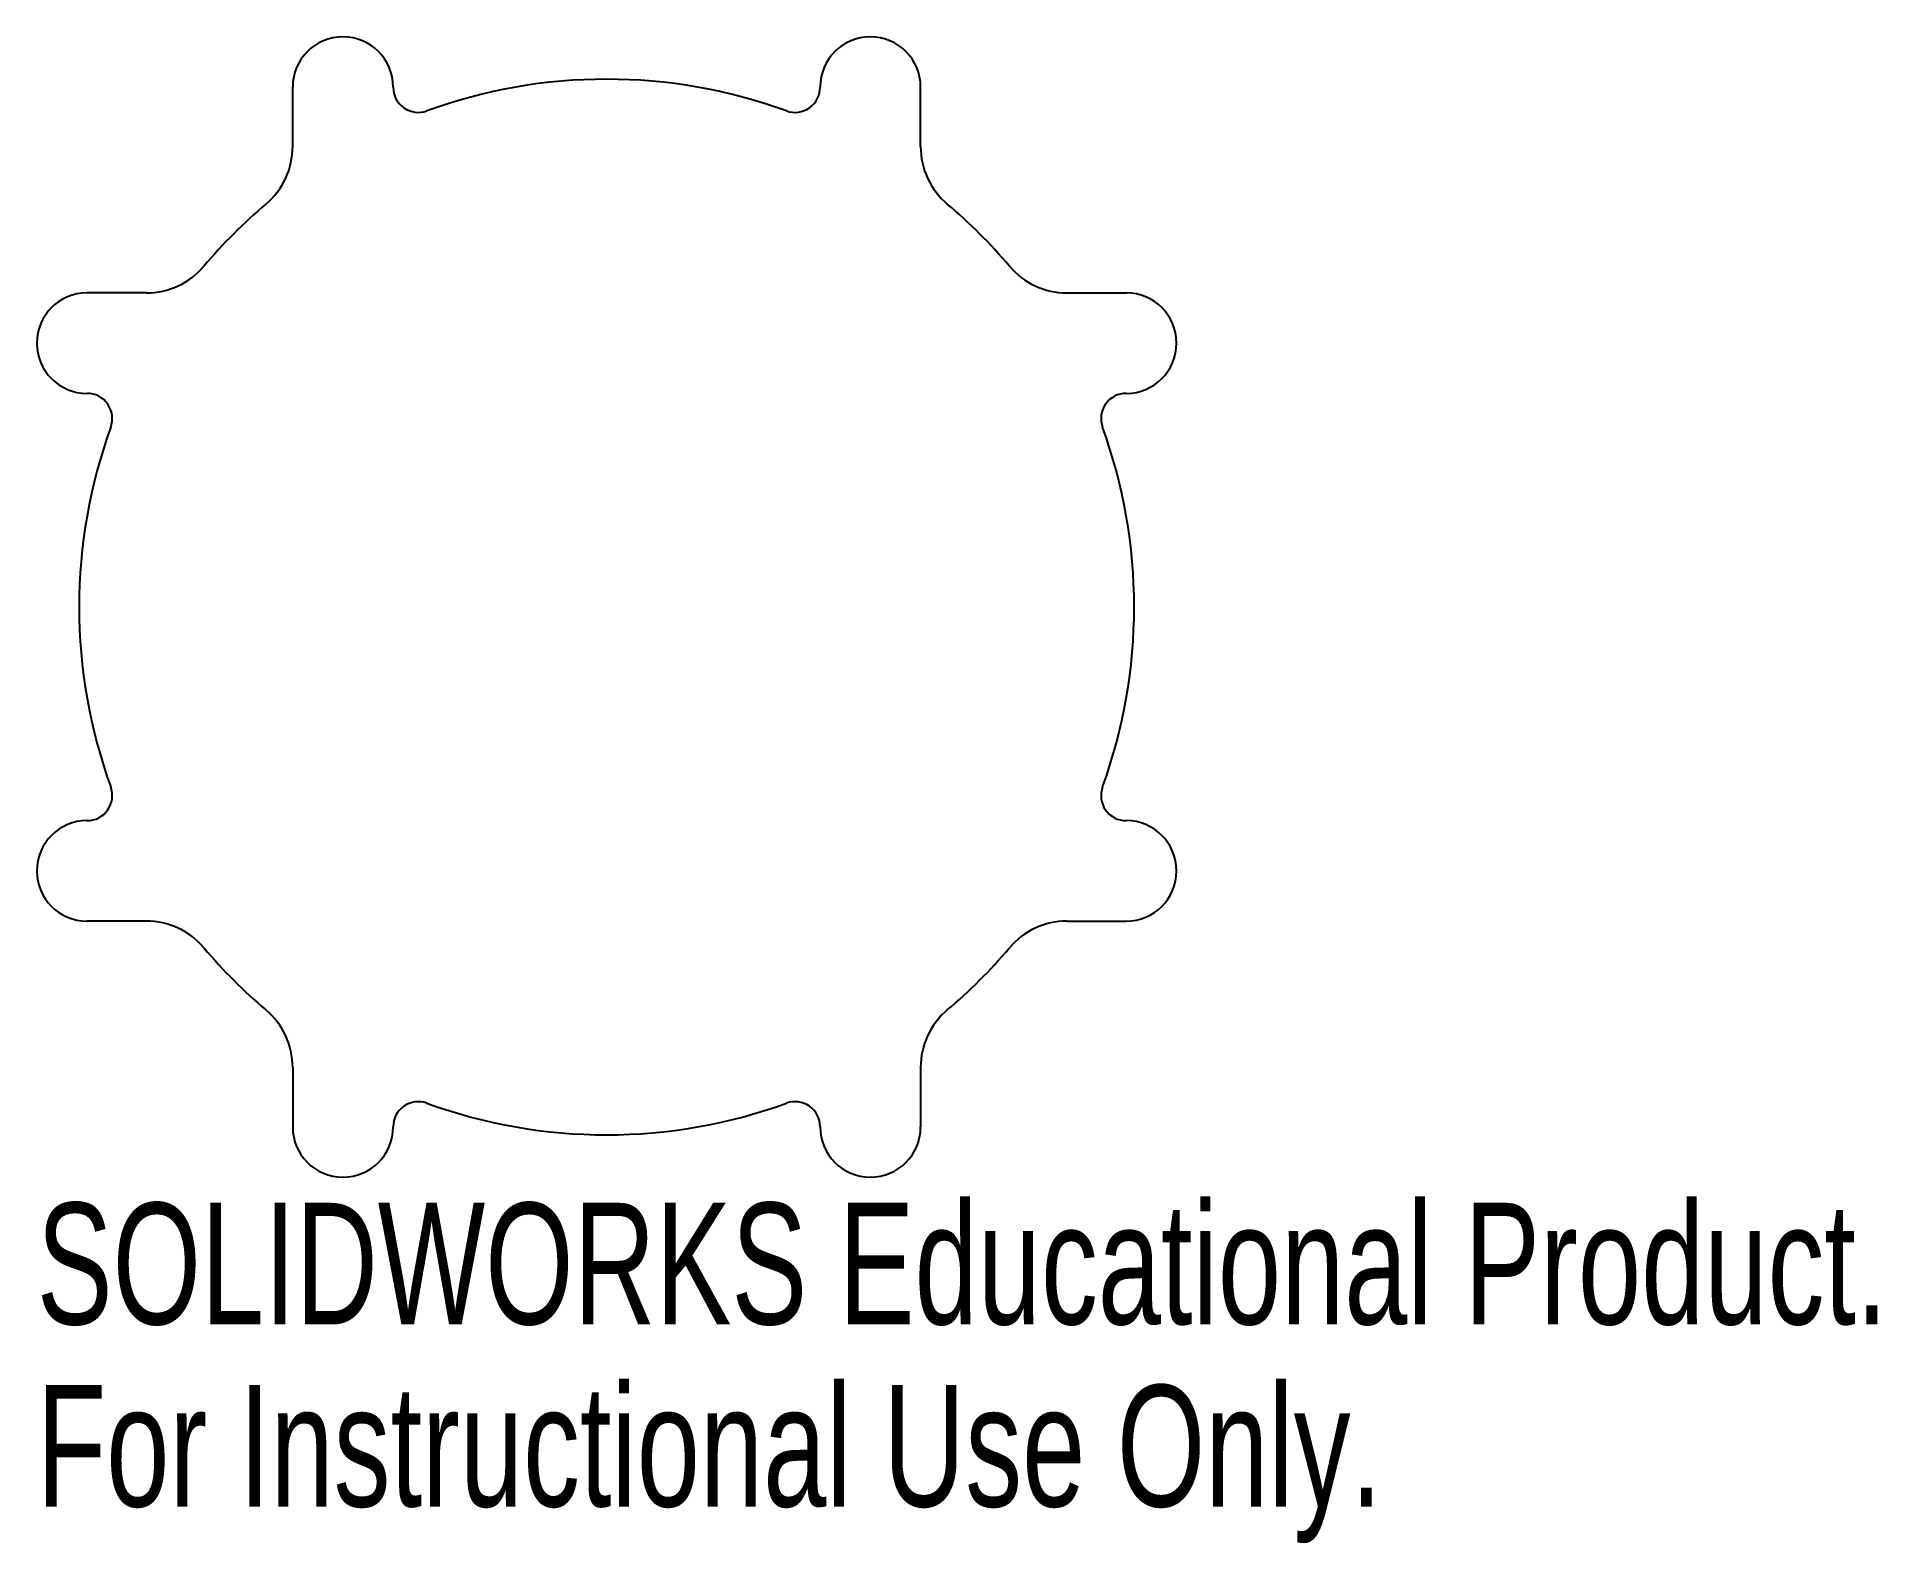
# Model space of a CAD drawing. Header units: millimetres. Extents: x 19.3 to 92.6, y -257.7 to -197.8.
import ezdxf

# ---------------------------------------------------------------- set-up
doc = ezdxf.new("R2010")
doc.units = ezdxf.units.MM
doc.styles.add('SLDTEXTSTYLE0', font='TXT', dxfattribs={"width": 0.7})

msp = doc.modelspace()

# ---------------------------------------------------------------- linework, layer by layer
at = {"color": 7, "linetype": 'Continuous', "lineweight": 25}
for p, q in [((29.5, -202.177), (29.5, -199.813)), ((33.5, -199.818), (33.5, -199.813)), ((50.5, -199.818), (50.5, -199.813)), ((54.5, -202.177), (54.5, -199.813)), ((23.677, -208), (21.313, -208)), ((60.323, -208), (62.687, -208)), ((21.318, -212), (21.313, -212)), ((62.682, -212), (62.687, -212)), ((21.318, -229), (21.313, -229)), ((62.682, -229), (62.687, -229)), ((23.677, -233), (21.313, -233)), ((60.323, -233), (62.687, -233)), ((29.5, -238.823), (29.5, -241.187)), ((54.5, -238.823), (54.5, -241.187)), ((33.5, -241.182), (33.5, -241.187)), ((50.5, -241.182), (50.5, -241.187))]:
    msp.add_line(p, q, dxfattribs=at)
for centre, radius, start, end in [((31.5, -199.813), 2, 0, 180), ((52.5, -199.813), 2, 0, 180), ((34.5, -199.818), 1, 180, 289.93227), ((42, -220.5), 21, 70.06773, 109.93227), ((49.5, -199.818), 1, 250.06773, 360), ((26.5, -202.177), 3, 310.22818, 0), ((57.5, -202.177), 3, 180, 229.77182), ((42, -220.5), 21, 130.22818, 139.77182), ((42, -220.5), 21, 40.22818, 49.77182), ((23.677, -205), 3, 270, 319.77182), ((60.323, -205), 3, 220.22818, 270), ((21.313, -210), 2, 90, 270), ((62.687, -210), 2, 270, 90), ((21.318, -213), 1, 340.06773, 90), ((62.682, -213), 1, 90, 199.93227), ((42, -220.5), 21, 160.06773, 199.93227), ((42, -220.5), 21, 340.06773, 19.93227), ((21.318, -228), 1, 270, 19.93227), ((62.682, -228), 1, 160.06773, 270), ((21.313, -231), 2, 90, 270), ((62.687, -231), 2, 270, 90), ((23.677, -236), 3, 40.22818, 90), ((60.323, -236), 3, 90, 139.77182), ((42, -220.5), 21, 220.22818, 229.77182), ((42, -220.5), 21, 310.22818, 319.77182), ((26.5, -238.823), 3, 0, 49.77182), ((57.5, -238.823), 3, 130.22818, 180), ((34.5, -241.182), 1, 70.06773, 180), ((42, -220.5), 21, 250.06773, 289.93227), ((49.5, -241.182), 1, 0, 109.93227), ((31.5, -241.187), 2, 180, 0), ((52.5, -241.187), 2, 180, 0)]:
    msp.add_arc(centre, radius, start, end, dxfattribs=at)

# ---------------------------------------------------------------- texts
at = {"color": 7, "linetype": 'Continuous', "char_height": 4.83362, "attachment_point": 1, "style": 'SLDTEXTSTYLE0'}
for s, insert in [('SOLIDWORKS Educational Product.', (19.313, -244.206)), ('For Instructional Use Only.', (19.313, -251.457))]:
    msp.add_mtext(s, dxfattribs=dict(at, insert=insert))

doc.saveas('drawing.dxf')
